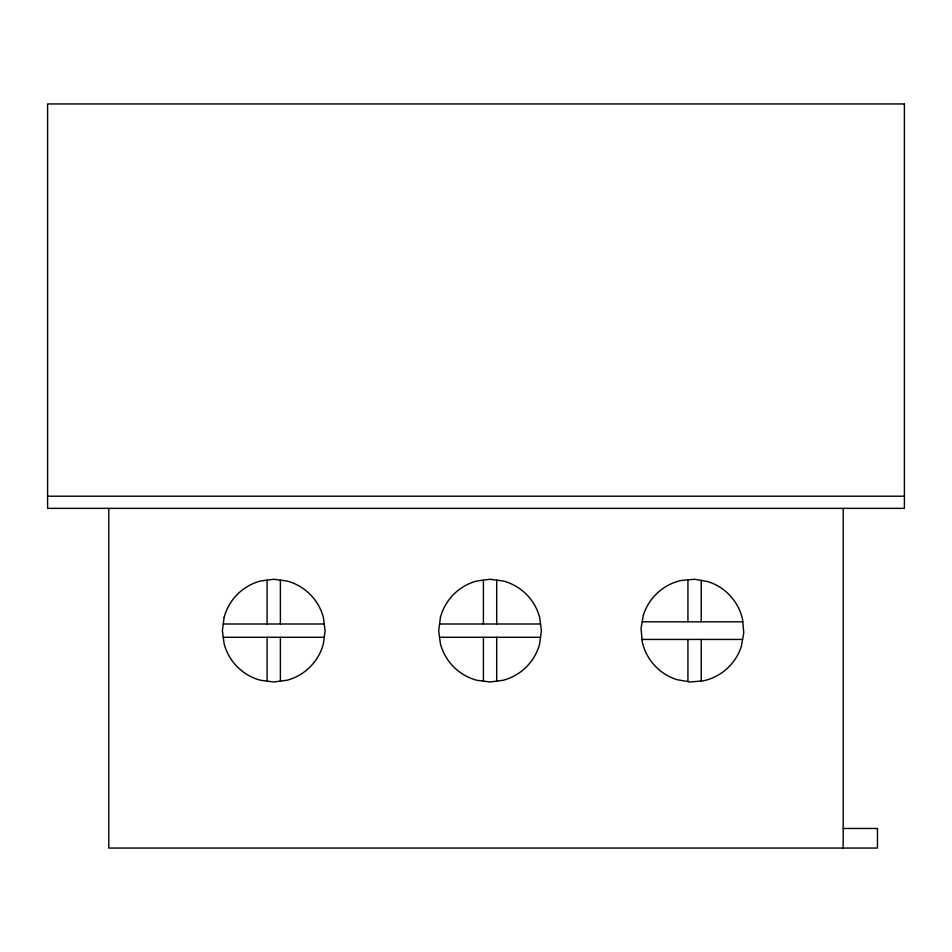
<?xml version="1.0" encoding="UTF-8"?>
<svg xmlns="http://www.w3.org/2000/svg" width="952" height="952" viewBox="0 0 952 952"><rect width="100%" height="100%" fill="white"/><g stroke="black" fill="none" stroke-linecap="round" stroke-linejoin="round"><path stroke-width="1.43" d="M47.6 496.206L904.4 496.206M642.207 621.811L742.798 621.811M223.256 623.988L324.227 623.988M439.562 623.988L540.534 623.988M223.256 637.281L324.227 637.281M439.562 637.281L540.534 637.281M642.017 639.447L742.608 639.447M843.198 828.466L877.47 828.466L877.47 848.053L108.802 848.053L108.802 508.463M843.198 508.463L843.198 848.053M701.219 580.434L701.219 621.811M701.219 639.447L701.219 681.025M687.927 579.863L687.927 621.811M687.927 639.447L687.927 681.596M496.694 580.149L496.694 623.988M496.694 637.281L496.694 681.12M483.402 580.149L483.402 623.988M483.402 637.281L483.402 681.12M280.388 580.149L280.388 623.988M280.388 637.281L280.388 681.12M267.095 580.149L267.095 623.988M267.095 637.281L267.095 681.12M224.136 617.336L222.387 630.629L224.136 643.921A51.36 51.36 0 0 0 260.455 680.24L273.748 681.989L287.04 680.24A51.36 51.36 0 0 0 323.359 643.921L325.108 630.629L323.359 617.336A51.36 51.36 0 0 0 287.04 581.017L273.748 579.268L260.455 581.017A51.36 51.36 0 0 0 224.136 617.336M440.431 617.336L438.682 630.629L440.431 643.921A51.36 51.36 0 0 0 476.75 680.24L490.042 681.989L503.334 680.24A51.36 51.36 0 0 0 539.653 643.921L541.402 630.629L539.653 617.336A51.36 51.36 0 0 0 503.334 581.017L490.042 579.268L476.75 581.017A51.36 51.36 0 0 0 440.431 617.336M643.362 615.206L641.041 628.427L642.219 641.791A51.408 51.408 0 0 0 676.979 679.668L690.2 681.989L703.564 680.811A51.408 51.408 0 0 0 741.441 646.063L743.762 632.842L742.584 619.466A51.408 51.408 0 0 0 707.836 581.589L694.615 579.268L681.251 580.446A51.408 51.408 0 0 0 643.362 615.206M904.4 103.946L47.6 103.946L47.6 508.356L904.4 508.356L904.4 103.946"/></g></svg>
